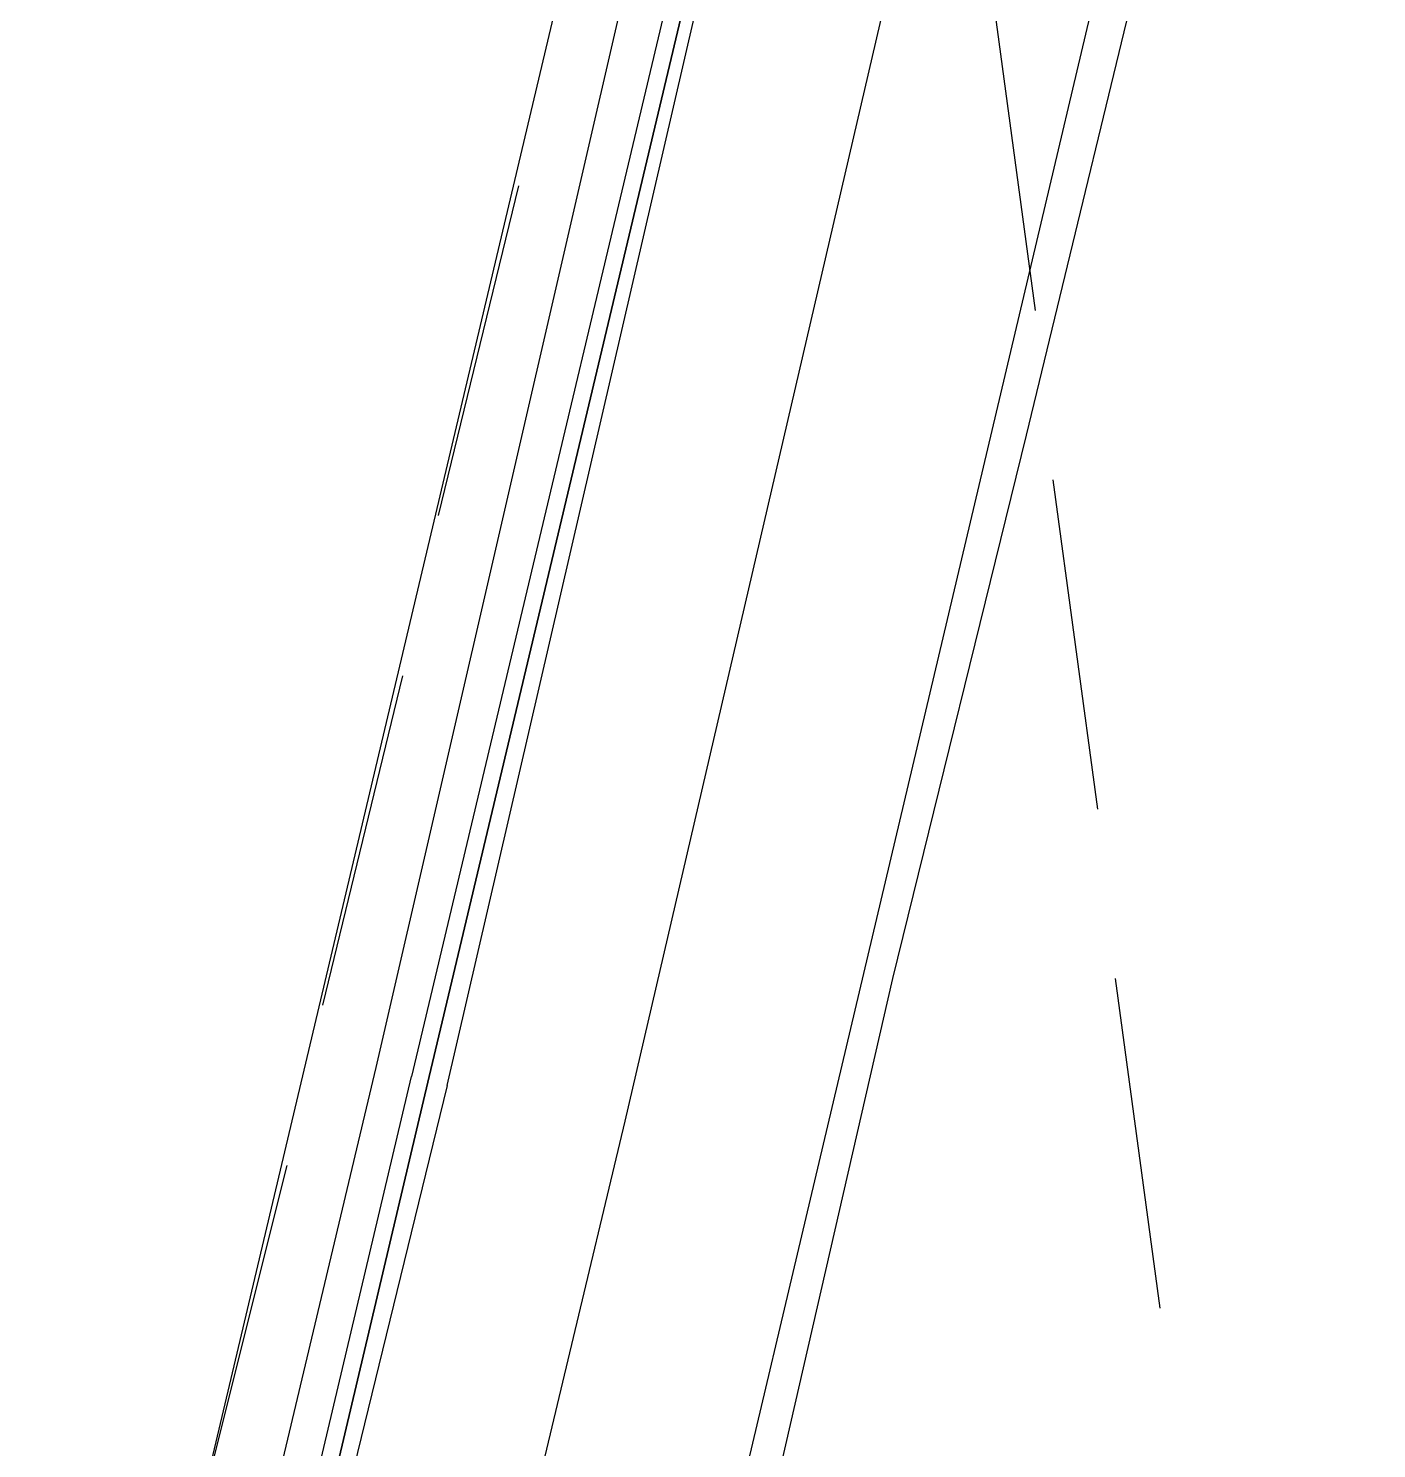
# Model space of a CAD drawing. Header units: feet. Extents: x -84 to 198, y -22 to 181.
# Drawn here: x 129.373 to 131.391, y 129.181 to 131.307 of the extents above; entities that cross this region are included whole.
import ezdxf

# ---------------------------------------------------------------- set-up
doc = ezdxf.new("R2010")
doc.units = ezdxf.units.FT
doc.layers.add('A-LINEA', color=7, linetype='CONTINUOUS')

msp = doc.modelspace()

# ---------------------------------------------------------------- linework, layer by layer
at = {"layer": 'A-LINEA'}
for p, q in [((129.3733, 128.0044), (131.2933, 136.1111)), ((130.1333, 127.8178), (132.0533, 135.9378)), ((130.8133, 131.3778), (130.88, 130.8844)), ((130.1067, 131.0711), (129.9867, 130.5778)), ((130.9067, 130.6311), (130.9733, 130.1378)), ((129.9333, 130.3378), (129.8133, 129.8444)), ((131, 129.8844), (131.0667, 129.3911)), ((129.8933, 129.7511), (129.5067, 128.1244)), ((129.76, 129.6044), (129.64, 129.1244))]:
    msp.add_line(p, q, dxfattribs=at)
for points in [[(133.3467, 141.1778), (133.1333, 140.2578), (132.9067, 139.3511), (132.7067, 138.4444), (132.4933, 137.5511), (132.28, 136.6711), (132.0667, 135.7911), (131.8667, 134.9244), (131.6667, 134.0711), (131.4667, 133.2178), (131.2667, 132.3644), (131.0667, 131.5244), (130.8667, 130.6978), (130.6667, 129.8844), (130.48, 129.0711), (130.2933, 128.2578), (130.1067, 127.4711)], [(130, 129.7244), (130.4933, 131.8578), (130.4933, 131.8711), (130.48, 131.8711), (129.9733, 129.7378), (130.48, 131.8711), (130.4667, 131.8711), (130.4533, 131.8711), (129.9467, 129.7378)], [(130.4133, 131.8178), (130.4133, 131.8178), (130.3733, 131.8311), (129.8933, 129.7511)], [(129.84, 127.8844), (130.2667, 129.6711), (130.7467, 131.7378)], [(130, 129.7244), (129.5867, 128.0311), (129.5733, 128.0311), (129.5733, 128.0444), (129.9733, 129.7378), (129.5733, 128.0444), (129.56, 128.0444), (129.5467, 128.0444), (129.9467, 129.7378)]]:
    msp.add_lwpolyline(points, dxfattribs=at)

doc.saveas('drawing.dxf')
